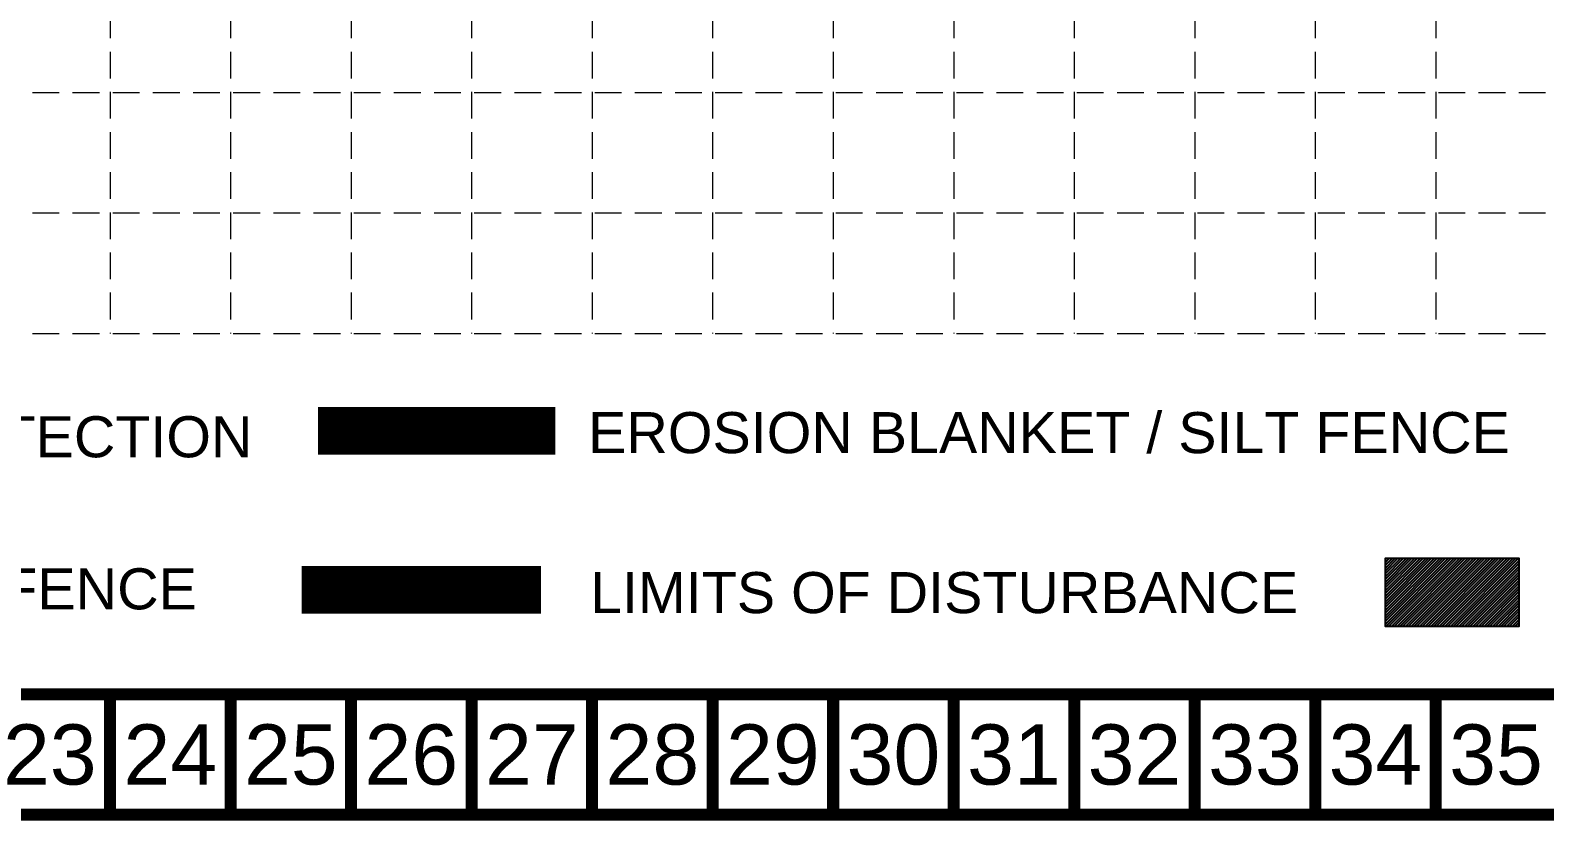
# Model space of a CAD drawing. Header units: inches. Extents: x 2468858 to 2474627, y 7110391 to 7114000.
# Drawn here: x 2470963 to 2472094, y 7110391 to 7110981 of the extents above; entities that cross this region are included whole.
import ezdxf
from ezdxf.enums import TextEntityAlignment as Align

# ---------------------------------------------------------------- set-up
doc = ezdxf.new("R2010")
doc.units = ezdxf.units.IN
doc.header["$MEASUREMENT"] = 0
doc.linetypes.add('HIDDEN', pattern=[0.375, 0.25, -0.125])
for name, color, linetype in [('BASE', 7, 'Continuous'), ('GRID', 254, 'HIDDEN'), ('LEGEND', 7, 'Continuous')]:
    doc.layers.add(name, color=color, linetype=linetype)
doc.styles.add("L200'", font='ARIAL.TTF', dxfattribs={"height": 0.001969})
doc.styles.get("Standard").update_dxf_attribs({"font": 'ARIAL.TTF'})

msp = doc.modelspace()

# ---------------------------------------------------------------- hatches: boundary and pattern name
at = {"layer": 'LEGEND'}
h = msp.add_hatch(dxfattribs=at)
h.set_pattern_fill('ANSI31', color=2, scale=237.094716, style=0)
h.set_pattern_definition([(45, (2471854.88, 7110410.84), (-20.9564, 20.9564), [])])
h.paths.add_polyline_path([(2471975.1, 7110586.5), (2471975.1, 7110583.5), (2471975.1, 7110536), (2472075.3, 7110536), (2472075.3, 7110586.5)])
h = msp.add_hatch(dxfattribs=at)
h.set_pattern_fill('ANSI31', color=2, scale=11.854736, style=0)
h.set_pattern_definition([(45, (2471854.8791, 7110410.8414), (-1.0478205, 1.0478205), [])])
h.paths.add_polyline_path([(2471975.1, 7110586.5), (2471975.1, 7110583.5), (2471975.1, 7110536), (2472075.3, 7110536), (2472075.3, 7110586.5)])

# ---------------------------------------------------------------- linework, layer by layer
at = {"layer": 'BASE', "const_width": 9}
for points in [[(2468862.9, 7110395.2), (2474622.9, 7110395.2), (2474622.9, 7113995.2), (2468862.9, 7113995.2)], [(2468952.9, 7110485.2), (2474532.9, 7110485.2), (2474532.9, 7113905.2), (2468952.9, 7113905.2)]]:
    msp.add_lwpolyline(points, close=True, dxfattribs=at)
for points in [[(2471022.9, 7110395.2), (2471022.9, 7110485.2)], [(2471112.9, 7110395.2), (2471112.9, 7110485.2)], [(2471202.9, 7110395.2), (2471202.9, 7110485.2)], [(2471292.9, 7110395.2), (2471292.9, 7110485.2)], [(2471382.9, 7110395.2), (2471382.9, 7110485.2)], [(2471472.9, 7110395.2), (2471472.9, 7110485.2)], [(2471562.9, 7110395.2), (2471562.9, 7110485.2)], [(2471652.9, 7110395.2), (2471652.9, 7110485.2)], [(2471742.9, 7110395.2), (2471742.9, 7110485.2)], [(2471832.9, 7110395.2), (2471832.9, 7110485.2)], [(2471922.9, 7110395.2), (2471922.9, 7110485.2)], [(2472012.9, 7110395.2), (2472012.9, 7110485.2)]]:
    msp.add_lwpolyline(points, dxfattribs=at)
at = {"layer": 'GRID', "color": 252, "linetype": 'HIDDEN', "lineweight": 0, "ltscale": 80}
for p, q in [((2471022.9, 7113905.2), (2471022.9, 7110754.8)), ((2471112.9, 7113905.2), (2471112.9, 7110754.8)), ((2471202.9, 7113905.2), (2471202.9, 7110754.8)), ((2471292.9, 7113905.2), (2471292.9, 7110754.8)), ((2471382.9, 7113905.2), (2471382.9, 7110754.8)), ((2471472.9, 7113905.2), (2471472.9, 7110754.8)), ((2471562.9, 7113905.2), (2471562.9, 7110754.8)), ((2471652.9, 7113905.2), (2471652.9, 7110754.8)), ((2471742.9, 7113905.2), (2471742.9, 7110754.8)), ((2471832.9, 7113905.2), (2471832.9, 7110754.8)), ((2471922.9, 7113905.2), (2471922.9, 7110754.8)), ((2472012.9, 7113905.2), (2472012.9, 7110754.8)), ((2468954.9, 7110934.8), (2474534.9, 7110934.8)), ((2468954.9, 7110844.8), (2474534.9, 7110844.8)), ((2468954.9, 7110754.8), (2474534.9, 7110754.8))]:
    msp.add_line(p, q, dxfattribs=at)
at = {"layer": 'LEGEND', "color": 84, "const_width": 35.6}
msp.add_lwpolyline([(2471178.3, 7110682.1), (2471355.4, 7110682.1)], dxfattribs=at)
at = {"layer": 'LEGEND', "color": 2}
msp.add_lwpolyline([(2471975.1, 7110583.5), (2471975.1, 7110536), (2472075.3, 7110536), (2472075.3, 7110586.5), (2471975.1, 7110586.5)], close=True, dxfattribs=at)
at = {"layer": 'LEGEND', "color": 1, "linetype": 'HIDDEN', "ltscale": 200, "const_width": 35.6}
msp.add_lwpolyline([(2471166, 7110563.2), (2471344.8, 7110563.2)], dxfattribs=at)

# ---------------------------------------------------------------- texts
at = {"layer": 'BASE'}
for s, p in [('23', (2470977.9, 7110440.2)), ('24', (2471067.9, 7110440.2)), ('25', (2471157.9, 7110440.2)), ('26', (2471247.9, 7110440.2)), ('27', (2471337.9, 7110440.2)), ('28', (2471427.9, 7110440.2)), ('29', (2471517.9, 7110440.2)), ('30', (2471607.9, 7110440.2)), ('31', (2471697.9, 7110440.2)), ('32', (2471787.9, 7110440.2)), ('33', (2471877.9, 7110440.2)), ('34', (2471967.9, 7110440.2)), ('35', (2472057.9, 7110440.2))]:
    msp.add_text(s, height=45, dxfattribs=at).set_placement(p, align=Align.MIDDLE_CENTER)
at = {"layer": 'LEGEND', "style": "L200'"}
for s, height, p in [('INLET PROTECTION', 30.689, (2470714.8, 7110662.2)), ('EROSION BLANKET / SILT FENCE', 30.689, (2471379.9, 7110665.3)), ('SILT FENCE', 30.69, (2470840, 7110548.6)), ('LIMITS OF DISTURBANCE', 30.689, (2471381.4, 7110545.8))]:
    msp.add_text(s, height=height, dxfattribs=at).set_placement(p)

doc.saveas('drawing.dxf')
